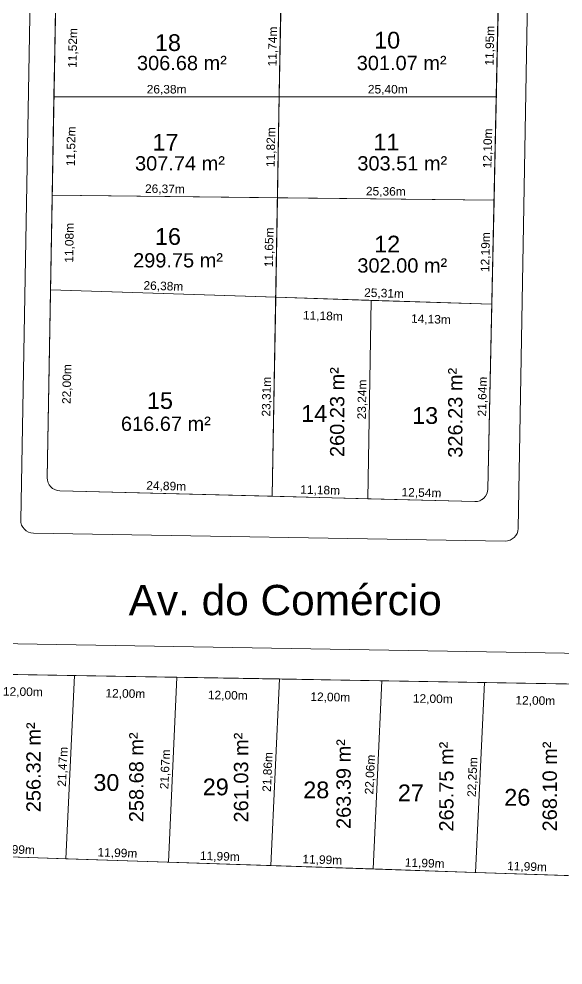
# Model space of a CAD drawing. Header units: metres. Extents: x 3808 to 8215, y 2374 to 6187.
# Drawn here: x 4622.7 to 4686.4, y 4379 to 4489.8 of the extents above; entities that cross this region are included whole.
import ezdxf
from ezdxf.enums import TextEntityAlignment as Align

# ---------------------------------------------------------------- set-up
doc = ezdxf.new("R2010")
doc.units = ezdxf.units.M
doc.linetypes.add('CONTINUO', pattern=[0])
for name, color, linetype in [('Areas Lotes', 1, 'Continuous'), ('Calçada', 8, 'Continuous'), ('COTAS', 7, 'Continuous'), ('Lote', 7, 'Continuous'), ('Nome das Ruas', 7, 'Continuous'), ('Nº Lote', 7, 'Continuous'), ('q', 9, 'CONTINUO'), ('quadras', 7, 'Continuous')]:
    doc.layers.add(name, color=color, linetype=linetype)
doc.styles.add('Arial', font='arial.ttf')
doc.dimstyles.new('Copy(2) of ISO-25', dxfattribs={"dimtxt": 1, "dimasz": 2.5, "dimexe": 1.25, "dimexo": 0.625, "dimgap": 0.2, "dimtad": 1, "dimtoh": 1, "dimlfac": 1, "dimzin": 1, "dimtxsty": 'Arial', "dimblk": 'NONE', "dimcen": 0, "dimse1": 1, "dimse2": 1, "dimsd1": 1, "dimsd2": 1, "dimclrt": 256, "dimaunit": 1, "dimadec": 3, "dimazin": 0, "dimtfac": 1, "dimtmove": 0, "dimatfit": 3, "dimldrblk": 'NONE', "dimfxl": 1, "dimtolj": 1, "dimtzin": 0, "dimarcsym": 0})

# ---------------------------------------------------------------- blocks, each defined once
blk = doc.blocks.new('*D3711')
at = {"layer": 'Defpoints', "color": 0, "linetype": 'Continuous', "transparency": 16777216}
for p in [(4627.43, 4434.57), (4652.32, 4433.92), (4652.32, 4433.92)]:
    blk.add_point(p, dxfattribs=at)
at = {"layer": 'COTAS', "linetype": 'Continuous', "lineweight": 5, "transparency": 16777216, "insert": (4639.9, 4435.05), "char_height": 1, "attachment_point": 5, "rotation": 358.4996, "style": 'Arial'}
blk.add_mtext('\\A1;24,89m', dxfattribs=at)
blk = doc.blocks.new('_None')
blk = doc.blocks.new('*D3712')
at = {"layer": 'Defpoints', "color": 0, "linetype": 'Continuous', "transparency": 16777216}
for p in [(4652.32, 4433.92), (4663.49, 4433.63), (4663.49, 4433.63)]:
    blk.add_point(p, dxfattribs=at)
at = {"layer": 'COTAS', "linetype": 'Continuous', "lineweight": 5, "transparency": 16777216, "insert": (4657.92, 4434.58), "char_height": 1, "attachment_point": 5, "rotation": 358.4996, "style": 'Arial'}
blk.add_mtext('\\A1;11,18m', dxfattribs=at)
blk = doc.blocks.new('*D3713')
at = {"layer": 'Defpoints', "color": 0, "linetype": 'Continuous', "transparency": 16777216}
for p in [(4663.49, 4433.63), (4676.03, 4433.3), (4676.03, 4433.3)]:
    blk.add_point(p, dxfattribs=at)
at = {"layer": 'COTAS', "linetype": 'Continuous', "lineweight": 5, "transparency": 16777216, "insert": (4669.78, 4434.27), "char_height": 1, "attachment_point": 5, "rotation": 358.4996, "style": 'Arial'}
blk.add_mtext('\\A1;12,54m', dxfattribs=at)
blk = doc.blocks.new('*D3714')
at = {"layer": 'Defpoints', "color": 0, "linetype": 'Continuous', "transparency": 16777216}
for p in [(4678.02, 4456.4), (4678.02, 4456.4), (4677.57, 4434.77)]:
    blk.add_point(p, dxfattribs=at)
at = {"layer": 'COTAS', "linetype": 'Continuous', "lineweight": 5, "transparency": 16777216, "insert": (4676.99, 4445.6), "char_height": 1, "attachment_point": 5, "rotation": 88.7876, "style": 'Arial'}
blk.add_mtext('\\A1;21,64m', dxfattribs=at)
blk = doc.blocks.new('*D3715')
at = {"layer": 'Defpoints', "color": 0, "linetype": 'Continuous', "transparency": 16777216}
for p in [(4678.28, 4468.59), (4678.28, 4468.59), (4678.02, 4456.4)]:
    blk.add_point(p, dxfattribs=at)
at = {"layer": 'COTAS', "linetype": 'Continuous', "lineweight": 5, "transparency": 16777216, "insert": (4677.35, 4462.51), "char_height": 1, "attachment_point": 5, "rotation": 88.7876, "style": 'Arial'}
blk.add_mtext('\\A1;12,19m', dxfattribs=at)
blk = doc.blocks.new('*D3716')
at = {"layer": 'Defpoints', "color": 0, "linetype": 'Continuous', "transparency": 16777216}
for p in [(4678.54, 4480.69), (4678.54, 4480.69), (4678.28, 4468.59)]:
    blk.add_point(p, dxfattribs=at)
at = {"layer": 'COTAS', "linetype": 'Continuous', "lineweight": 5, "transparency": 16777216, "insert": (4677.61, 4474.66), "char_height": 1, "attachment_point": 5, "rotation": 88.7876, "style": 'Arial'}
blk.add_mtext('\\A1;12,10m', dxfattribs=at)
blk = doc.blocks.new('*D3717')
at = {"layer": 'Defpoints', "color": 0, "linetype": 'Continuous', "transparency": 16777216}
for p in [(4678.79, 4492.64), (4678.79, 4492.64), (4678.54, 4480.69)]:
    blk.add_point(p, dxfattribs=at)
at = {"layer": 'COTAS', "linetype": 'Continuous', "lineweight": 5, "transparency": 16777216, "insert": (4677.86, 4486.68), "char_height": 1, "attachment_point": 5, "rotation": 88.7876, "style": 'Arial'}
blk.add_mtext('\\A1;11,95m', dxfattribs=at)
blk = doc.blocks.new('*D3744')
at = {"layer": 'Defpoints', "color": 0, "linetype": 'Continuous', "transparency": 16777216}
for p in [(4626.96, 4492.21), (4626.76, 4480.69), (4629.74, 4480.64)]:
    blk.add_point(p, dxfattribs=at)
at = {"layer": 'COTAS', "linetype": 'Continuous', "lineweight": 5, "transparency": 16777216, "insert": (4629.04, 4486.41), "char_height": 1, "attachment_point": 5, "rotation": 88.9903, "style": 'Arial'}
blk.add_mtext('\\A1;11,52m', dxfattribs=at)
blk = doc.blocks.new('*D3745')
at = {"layer": 'Defpoints', "color": 0, "linetype": 'Continuous', "transparency": 16777216}
for p in [(4626.76, 4480.69), (4626.56, 4469.17), (4629.54, 4469.12)]:
    blk.add_point(p, dxfattribs=at)
at = {"layer": 'COTAS', "linetype": 'Continuous', "lineweight": 5, "transparency": 16777216, "insert": (4628.84, 4474.9), "char_height": 1, "attachment_point": 5, "rotation": 88.9903, "style": 'Arial'}
blk.add_mtext('\\A1;11,52m', dxfattribs=at)
blk = doc.blocks.new('*D3746')
at = {"layer": 'Defpoints', "color": 0, "linetype": 'Continuous', "transparency": 16777216}
for p in [(4626.56, 4469.17), (4626.36, 4458.09), (4629.34, 4458.04)]:
    blk.add_point(p, dxfattribs=at)
at = {"layer": 'COTAS', "linetype": 'Continuous', "lineweight": 5, "transparency": 16777216, "insert": (4628.64, 4463.6), "char_height": 1, "attachment_point": 5, "rotation": 88.9903, "style": 'Arial'}
blk.add_mtext('\\A1;11,08m', dxfattribs=at)
blk = doc.blocks.new('*D3747')
at = {"layer": 'Defpoints', "color": 0, "linetype": 'Continuous', "transparency": 16777216}
for p in [(4626.36, 4458.09), (4625.97, 4436.1), (4628.95, 4436.05)]:
    blk.add_point(p, dxfattribs=at)
at = {"layer": 'COTAS', "linetype": 'Continuous', "lineweight": 5, "transparency": 16777216, "insert": (4628.35, 4447.06), "char_height": 1, "attachment_point": 5, "rotation": 88.9903, "style": 'Arial'}
blk.add_mtext('\\A1;22,00m', dxfattribs=at)
blk = doc.blocks.new('*D3748')
at = {"layer": 'Defpoints', "color": 0, "linetype": 'Continuous', "transparency": 16777216}
for p in [(4626.36, 4458.09), (4652.72, 4457.23), (4652.72, 4457.23)]:
    blk.add_point(p, dxfattribs=at)
at = {"layer": 'COTAS', "linetype": 'Continuous', "lineweight": 5, "transparency": 16777216, "insert": (4639.57, 4458.46), "char_height": 1, "attachment_point": 5, "rotation": 358.1225, "style": 'Arial'}
blk.add_mtext('\\A1;26,38m', dxfattribs=at)
blk = doc.blocks.new('*D3749')
at = {"layer": 'Defpoints', "color": 0, "linetype": 'Continuous', "transparency": 16777216}
for p in [(4663.9, 4456.86), (4678.02, 4456.4), (4677.93, 4453.55)]:
    blk.add_point(p, dxfattribs=at)
at = {"layer": 'COTAS', "linetype": 'Continuous', "lineweight": 5, "transparency": 16777216, "insert": (4670.89, 4454.58), "char_height": 1, "attachment_point": 5, "rotation": 358.1225, "style": 'Arial'}
blk.add_mtext('\\A1;14,13m', dxfattribs=at)
blk = doc.blocks.new('*D3750')
at = {"layer": 'Defpoints', "color": 0, "linetype": 'Continuous', "transparency": 16777216}
for p in [(4652.72, 4457.23), (4663.9, 4456.86), (4663.81, 4453.98)]:
    blk.add_point(p, dxfattribs=at)
at = {"layer": 'COTAS', "linetype": 'Continuous', "lineweight": 5, "transparency": 16777216, "insert": (4658.24, 4454.97), "char_height": 1, "attachment_point": 5, "rotation": 358.1225, "style": 'Arial'}
blk.add_mtext('\\A1;11,18m', dxfattribs=at)
blk = doc.blocks.new('*D3751')
at = {"layer": 'Defpoints', "color": 0, "linetype": 'Continuous', "transparency": 16777216}
for p in [(4652.72, 4457.23), (4678.02, 4456.4), (4678.02, 4456.4)]:
    blk.add_point(p, dxfattribs=at)
at = {"layer": 'COTAS', "linetype": 'Continuous', "lineweight": 5, "transparency": 16777216, "insert": (4665.4, 4457.62), "char_height": 1, "attachment_point": 5, "rotation": 358.1225, "style": 'Arial'}
blk.add_mtext('\\A1;25,31m', dxfattribs=at)
blk = doc.blocks.new('*D3752')
at = {"layer": 'Defpoints', "color": 0, "linetype": 'Continuous', "transparency": 16777216}
for p in [(4652.93, 4468.88), (4678.28, 4468.59), (4678.28, 4468.59)]:
    blk.add_point(p, dxfattribs=at)
at = {"layer": 'COTAS', "linetype": 'Continuous', "lineweight": 5, "transparency": 16777216, "insert": (4665.61, 4469.54), "char_height": 1, "attachment_point": 5, "rotation": 359.3546, "style": 'Arial'}
blk.add_mtext('\\A1;25,36m', dxfattribs=at)
blk = doc.blocks.new('*D3753')
at = {"layer": 'Defpoints', "color": 0, "linetype": 'Continuous', "transparency": 16777216}
for p in [(4626.56, 4469.17), (4626.56, 4469.17), (4652.93, 4468.88)]:
    blk.add_point(p, dxfattribs=at)
at = {"layer": 'COTAS', "linetype": 'Continuous', "lineweight": 5, "transparency": 16777216, "insert": (4639.75, 4469.83), "char_height": 1, "attachment_point": 5, "rotation": 359.3546, "style": 'Arial'}
blk.add_mtext('\\A1;26,37m', dxfattribs=at)
blk = doc.blocks.new('*D3754')
at = {"layer": 'Defpoints', "color": 0, "linetype": 'Continuous', "transparency": 16777216}
for p in [(4626.76, 4480.69), (4626.76, 4480.69), (4653.14, 4480.69)]:
    blk.add_point(p, dxfattribs=at)
at = {"layer": 'COTAS', "linetype": 'Continuous', "lineweight": 5, "transparency": 16777216, "insert": (4639.95, 4481.49), "char_height": 1, "attachment_point": 5, "rotation": 0, "style": 'Arial'}
blk.add_mtext('\\A1;26,38m', dxfattribs=at)
blk = doc.blocks.new('*D3755')
at = {"layer": 'Defpoints', "color": 0, "linetype": 'Continuous', "transparency": 16777216}
for p in [(4653.14, 4480.69), (4678.54, 4480.69), (4678.54, 4480.69)]:
    blk.add_point(p, dxfattribs=at)
at = {"layer": 'COTAS', "linetype": 'Continuous', "lineweight": 5, "transparency": 16777216, "insert": (4665.84, 4481.49), "char_height": 1, "attachment_point": 5, "style": 'Arial'}
blk.add_mtext('\\A1;25,40m', dxfattribs=at)
blk = doc.blocks.new('*D3774')
at = {"layer": 'Defpoints', "color": 0, "linetype": 'Continuous', "transparency": 16777216}
for p in [(4653.34, 4492.43), (4653.14, 4480.69), (4653.14, 4480.69)]:
    blk.add_point(p, dxfattribs=at)
at = {"layer": 'COTAS', "linetype": 'Continuous', "lineweight": 5, "transparency": 16777216, "insert": (4652.44, 4486.58), "char_height": 1, "attachment_point": 5, "rotation": 88.9957, "style": 'Arial'}
blk.add_mtext('\\A1;11,74m', dxfattribs=at)
blk = doc.blocks.new('*D3775')
at = {"layer": 'Defpoints', "color": 0, "linetype": 'Continuous', "transparency": 16777216}
for p in [(4653.14, 4480.69), (4652.93, 4468.88), (4652.93, 4468.88)]:
    blk.add_point(p, dxfattribs=at)
at = {"layer": 'COTAS', "linetype": 'Continuous', "lineweight": 5, "transparency": 16777216, "insert": (4652.23, 4474.8), "char_height": 1, "attachment_point": 5, "rotation": 88.9957, "style": 'Arial'}
blk.add_mtext('\\A1;11,82m', dxfattribs=at)
blk = doc.blocks.new('*D3776')
at = {"layer": 'Defpoints', "color": 0, "linetype": 'Continuous', "transparency": 16777216}
for p in [(4652.93, 4468.88), (4652.72, 4457.23), (4652.72, 4457.23)]:
    blk.add_point(p, dxfattribs=at)
at = {"layer": 'COTAS', "linetype": 'Continuous', "lineweight": 5, "transparency": 16777216, "insert": (4652.03, 4463.07), "char_height": 1, "attachment_point": 5, "rotation": 88.9957, "style": 'Arial'}
blk.add_mtext('\\A1;11,65m', dxfattribs=at)
blk = doc.blocks.new('*D3777')
at = {"layer": 'Defpoints', "color": 0, "linetype": 'Continuous', "transparency": 16777216}
for p in [(4652.72, 4457.23), (4652.72, 4457.23), (4652.32, 4433.92)]:
    blk.add_point(p, dxfattribs=at)
at = {"layer": 'Areas Lotes', "linetype": 'Continuous', "lineweight": 5, "transparency": 16777216, "insert": (4651.72, 4445.59), "char_height": 1, "attachment_point": 5, "rotation": 88.9957, "style": 'Arial'}
blk.add_mtext('\\A1;23,31m', dxfattribs=at)
blk = doc.blocks.new('*D3778')
at = {"layer": 'Defpoints', "color": 0, "linetype": 'Continuous', "transparency": 16777216}
for p in [(4663.9, 4456.86), (4663.9, 4456.86), (4663.49, 4433.63)]:
    blk.add_point(p, dxfattribs=at)
at = {"layer": 'Areas Lotes', "linetype": 'Continuous', "lineweight": 5, "transparency": 16777216, "insert": (4662.9, 4445.26), "char_height": 1, "attachment_point": 5, "rotation": 88.9957, "style": 'Arial'}
blk.add_mtext('\\A1;23,24m', dxfattribs=at)
blk = doc.blocks.new('*D4411')
at = {"layer": 'Defpoints', "color": 0, "linetype": 'Continuous', "transparency": 16777216}
for p in [(4676.12, 4389.9), (4676.12, 4389.9), (4688.11, 4389.49)]:
    blk.add_point(p, dxfattribs=at)
at = {"layer": 'COTAS', "linetype": 'Continuous', "lineweight": 5, "transparency": 16777216, "insert": (4682.14, 4390.5), "char_height": 1, "attachment_point": 5, "rotation": 358.0826, "style": 'Arial'}
blk.add_mtext('\\A1;11,99m', dxfattribs=at)
blk = doc.blocks.new('*D4412')
at = {"layer": 'Defpoints', "color": 0, "linetype": 'Continuous', "transparency": 16777216}
for p in [(4664.13, 4390.3), (4664.13, 4390.3), (4676.12, 4389.9)]:
    blk.add_point(p, dxfattribs=at)
at = {"layer": 'COTAS', "linetype": 'Continuous', "lineweight": 5, "transparency": 16777216, "insert": (4670.16, 4390.9), "char_height": 1, "attachment_point": 5, "rotation": 358.0826, "style": 'Arial'}
blk.add_mtext('\\A1;11,99m', dxfattribs=at)
blk = doc.blocks.new('*D4413')
at = {"layer": 'Defpoints', "color": 0, "linetype": 'Continuous', "transparency": 16777216}
for p in [(4652.15, 4390.7), (4652.15, 4390.7), (4664.13, 4390.3)]:
    blk.add_point(p, dxfattribs=at)
at = {"layer": 'COTAS', "linetype": 'Continuous', "lineweight": 5, "transparency": 16777216, "insert": (4658.17, 4391.3), "char_height": 1, "attachment_point": 5, "rotation": 358.0826, "style": 'Arial'}
blk.add_mtext('\\A1;11,99m', dxfattribs=at)
blk = doc.blocks.new('*D4414')
at = {"layer": 'Defpoints', "color": 0, "linetype": 'Continuous', "transparency": 16777216}
for p in [(4640.16, 4391.1), (4640.16, 4391.1), (4652.15, 4390.7)]:
    blk.add_point(p, dxfattribs=at)
at = {"layer": 'COTAS', "linetype": 'Continuous', "lineweight": 5, "transparency": 16777216, "insert": (4646.18, 4391.7), "char_height": 1, "attachment_point": 5, "rotation": 358.0826, "style": 'Arial'}
blk.add_mtext('\\A1;11,99m', dxfattribs=at)
blk = doc.blocks.new('*D4415')
at = {"layer": 'Defpoints', "color": 0, "linetype": 'Continuous', "transparency": 16777216}
for p in [(4628.17, 4391.5), (4628.17, 4391.5), (4640.16, 4391.1)]:
    blk.add_point(p, dxfattribs=at)
at = {"layer": 'COTAS', "linetype": 'Continuous', "lineweight": 5, "transparency": 16777216, "insert": (4634.19, 4392.1), "char_height": 1, "attachment_point": 5, "rotation": 358.0826, "style": 'Arial'}
blk.add_mtext('\\A1;11,99m', dxfattribs=at)
blk = doc.blocks.new('*D4416')
at = {"layer": 'Defpoints', "color": 0, "linetype": 'Continuous', "transparency": 16777216}
for p in [(4616.18, 4391.9), (4616.18, 4391.9), (4628.17, 4391.5)]:
    blk.add_point(p, dxfattribs=at)
at = {"layer": 'COTAS', "linetype": 'Continuous', "lineweight": 5, "transparency": 16777216, "insert": (4622.2, 4392.5), "char_height": 1, "attachment_point": 5, "rotation": 358.0826, "style": 'Arial'}
blk.add_mtext('\\A1;11,99m', dxfattribs=at)
blk = doc.blocks.new('*D4437')
at = {"layer": 'Defpoints', "color": 0, "linetype": 'Continuous', "transparency": 16777216}
for p in [(4617.16, 4413.15), (4629.15, 4412.95), (4629.1, 4410.06)]:
    blk.add_point(p, dxfattribs=at)
at = {"layer": 'COTAS', "linetype": 'Continuous', "lineweight": 5, "transparency": 16777216, "insert": (4623.12, 4410.96), "char_height": 1, "attachment_point": 5, "rotation": 359.0209, "style": 'Arial'}
blk.add_mtext('\\A1;12,00m', dxfattribs=at)
blk = doc.blocks.new('*D4438')
at = {"layer": 'Defpoints', "color": 0, "linetype": 'Continuous', "transparency": 16777216}
for p in [(4629.15, 4412.95), (4641.15, 4412.74), (4641.1, 4409.85)]:
    blk.add_point(p, dxfattribs=at)
at = {"layer": 'COTAS', "linetype": 'Continuous', "lineweight": 5, "transparency": 16777216, "insert": (4635.12, 4410.75), "char_height": 1, "attachment_point": 5, "rotation": 359.0209, "style": 'Arial'}
blk.add_mtext('\\A1;12,00m', dxfattribs=at)
blk = doc.blocks.new('*D4439')
at = {"layer": 'Defpoints', "color": 0, "linetype": 'Continuous', "transparency": 16777216}
for p in [(4641.15, 4412.74), (4653.15, 4412.54), (4653.1, 4409.65)]:
    blk.add_point(p, dxfattribs=at)
at = {"layer": 'COTAS', "linetype": 'Continuous', "lineweight": 5, "transparency": 16777216, "insert": (4647.11, 4410.55), "char_height": 1, "attachment_point": 5, "rotation": 359.0209, "style": 'Arial'}
blk.add_mtext('\\A1;12,00m', dxfattribs=at)
blk = doc.blocks.new('*D4440')
at = {"layer": 'Defpoints', "color": 0, "linetype": 'Continuous', "transparency": 16777216}
for p in [(4653.15, 4412.54), (4665.15, 4412.33), (4665.1, 4409.44)]:
    blk.add_point(p, dxfattribs=at)
at = {"layer": 'COTAS', "linetype": 'Continuous', "lineweight": 5, "transparency": 16777216, "insert": (4659.11, 4410.34), "char_height": 1, "attachment_point": 5, "rotation": 359.0209, "style": 'Arial'}
blk.add_mtext('\\A1;12,00m', dxfattribs=at)
blk = doc.blocks.new('*D4441')
at = {"layer": 'Defpoints', "color": 0, "linetype": 'Continuous', "transparency": 16777216}
for p in [(4665.15, 4412.33), (4677.14, 4412.13), (4677.09, 4409.24)]:
    blk.add_point(p, dxfattribs=at)
at = {"layer": 'COTAS', "linetype": 'Continuous', "lineweight": 5, "transparency": 16777216, "insert": (4671.11, 4410.14), "char_height": 1, "attachment_point": 5, "rotation": 359.0209, "style": 'Arial'}
blk.add_mtext('\\A1;12,00m', dxfattribs=at)
blk = doc.blocks.new('*D4442')
at = {"layer": 'Defpoints', "color": 0, "linetype": 'Continuous', "transparency": 16777216}
for p in [(4677.14, 4412.13), (4689.14, 4411.92), (4689.09, 4409.03)]:
    blk.add_point(p, dxfattribs=at)
at = {"layer": 'COTAS', "linetype": 'Continuous', "lineweight": 5, "transparency": 16777216, "insert": (4683.11, 4409.93), "char_height": 1, "attachment_point": 5, "rotation": 359.0209, "style": 'Arial'}
blk.add_mtext('\\A1;12,00m', dxfattribs=at)
blk = doc.blocks.new('*D4494')
at = {"layer": 'Defpoints', "color": 0, "linetype": 'Continuous', "transparency": 16777216}
for p in [(4677.14, 4412.13), (4676.12, 4389.9), (4676.12, 4389.9)]:
    blk.add_point(p, dxfattribs=at)
at = {"layer": 'COTAS', "linetype": 'Continuous', "lineweight": 5, "transparency": 16777216, "insert": (4675.83, 4401.05), "char_height": 1, "attachment_point": 5, "rotation": 87.3753, "style": 'Arial'}
blk.add_mtext('\\A1;22,25m', dxfattribs=at)
blk = doc.blocks.new('*D4495')
at = {"layer": 'Defpoints', "color": 0, "linetype": 'Continuous', "transparency": 16777216}
for p in [(4665.15, 4412.33), (4664.13, 4390.3), (4664.13, 4390.3)]:
    blk.add_point(p, dxfattribs=at)
at = {"layer": 'COTAS', "linetype": 'Continuous', "lineweight": 5, "transparency": 16777216, "insert": (4663.84, 4401.35), "char_height": 1, "attachment_point": 5, "rotation": 87.3753, "style": 'Arial'}
blk.add_mtext('\\A1;22,06m', dxfattribs=at)
blk = doc.blocks.new('*D4496')
at = {"layer": 'Defpoints', "color": 0, "linetype": 'Continuous', "transparency": 16777216}
for p in [(4653.15, 4412.54), (4652.15, 4390.7), (4652.15, 4390.7)]:
    blk.add_point(p, dxfattribs=at)
at = {"layer": 'COTAS', "linetype": 'Continuous', "lineweight": 5, "transparency": 16777216, "insert": (4651.85, 4401.65), "char_height": 1, "attachment_point": 5, "rotation": 87.3753, "style": 'Arial'}
blk.add_mtext('\\A1;21,86m', dxfattribs=at)
blk = doc.blocks.new('*D4497')
at = {"layer": 'Defpoints', "color": 0, "linetype": 'Continuous', "transparency": 16777216}
for p in [(4641.15, 4412.74), (4640.16, 4391.1), (4640.16, 4391.1)]:
    blk.add_point(p, dxfattribs=at)
at = {"layer": 'COTAS', "linetype": 'Continuous', "lineweight": 5, "transparency": 16777216, "insert": (4639.85, 4401.96), "char_height": 1, "attachment_point": 5, "rotation": 87.3753, "style": 'Arial'}
blk.add_mtext('\\A1;21,67m', dxfattribs=at)
blk = doc.blocks.new('*D4498')
at = {"layer": 'Defpoints', "color": 0, "linetype": 'Continuous', "transparency": 16777216}
for p in [(4629.15, 4412.95), (4628.17, 4391.5), (4628.17, 4391.5)]:
    blk.add_point(p, dxfattribs=at)
at = {"layer": 'COTAS', "linetype": 'Continuous', "lineweight": 5, "transparency": 16777216, "insert": (4627.86, 4402.26), "char_height": 1, "attachment_point": 5, "rotation": 87.3753, "style": 'Arial'}
blk.add_mtext('\\A1;21,47m', dxfattribs=at)

msp = doc.modelspace()

# ---------------------------------------------------------------- linework, layer by layer
at = {"layer": 'Calçada', "linetype": 'Continuous', "lineweight": 5}
for p, q in [((4625.975, 4603.782), (4622.875, 4431.141)), ((4684.141, 4602.437), (4681.095, 4430.161)), ((4679.57, 4428.688), (4624.35, 4429.614)), ((4933.197, 4411.428), (4490.624, 4418.857))]:
    msp.add_line(p, q, dxfattribs=at)
for centre, start, end in [((4624.375, 4431.114), 178.97117, 269.03835), ((4679.595, 4430.187), 269.03835, 358.98717)]:
    msp.add_arc(centre, 1.5, start, end, dxfattribs=at)
at = {"layer": 'Lote', "lineweight": 5}
for p, q in [((4652.315, 4433.923), (4653.921, 4525.545)), ((4678.282, 4468.592), (4626.556, 4469.175)), ((4626.36, 4458.095), (4678.024, 4456.401)), ((4663.493, 4433.63), (4663.9, 4456.864)), ((4629.153, 4412.948), (4628.17, 4391.501)), ((4641.151, 4412.743), (4640.158, 4391.1)), ((4653.148, 4412.538), (4652.147, 4390.699)), ((4665.145, 4412.333), (4664.135, 4390.297)), ((4677.142, 4412.128), (4676.123, 4389.896))]:
    msp.add_line(p, q, dxfattribs=at)
at = {"layer": 'Lote', "linetype": 'Continuous', "lineweight": 5}
msp.add_line((4626.759, 4480.693), (4678.538, 4480.693), dxfattribs=at)
at = {"layer": 'Lote', "linetype": 'Continuous', "lineweight": 5, "flags": 128}
for points in [[(4653.135, 4480.693), (4653.341, 4492.429), (4626.962, 4492.211), (4626.759, 4480.693)], [(4653.341, 4492.429), (4653.135, 4480.693), (4678.538, 4480.693), (4678.791, 4492.64)], [(4626.759, 4480.693), (4626.556, 4469.175), (4652.928, 4468.878), (4653.135, 4480.693)], [(4653.135, 4480.693), (4652.928, 4468.878), (4678.282, 4468.592), (4678.538, 4480.693)], [(4652.724, 4457.231), (4652.928, 4468.878), (4626.556, 4469.175), (4626.36, 4458.095)], [(4678.024, 4456.401), (4678.282, 4468.592), (4652.928, 4468.878), (4652.724, 4457.231)], [(4663.9, 4456.864), (4652.724, 4457.231), (4652.315, 4433.923), (4663.493, 4433.63)], [(4629.153, 4412.948), (4617.156, 4413.153), (4616.182, 4391.903), (4628.17, 4391.501)], [(4628.17, 4391.501), (4640.158, 4391.1), (4641.151, 4412.743), (4629.153, 4412.948)], [(4640.158, 4391.1), (4652.147, 4390.699), (4653.148, 4412.538), (4641.151, 4412.743)], [(4665.145, 4412.333), (4653.148, 4412.538), (4652.147, 4390.699), (4664.135, 4390.297)], [(4677.142, 4412.128), (4665.145, 4412.333), (4664.135, 4390.297), (4676.123, 4389.896)], [(4676.123, 4389.896), (4688.111, 4389.495), (4689.139, 4411.923), (4677.142, 4412.128)]]:
    msp.add_lwpolyline(points, close=True, dxfattribs=at)
for points in [[(4652.724, 4457.231), (4626.36, 4458.095), (4625.973, 4436.1, 0.4117074), (4627.433, 4434.575), (4652.315, 4433.923)], [(4663.493, 4433.63), (4676.027, 4433.302, 0.4156864), (4677.566, 4434.769), (4678.024, 4456.401), (4663.9, 4456.864)]]:
    msp.add_lwpolyline(points, format="xyb", close=True, dxfattribs=at)
at = {"layer": 'q', "lineweight": 5}
msp.add_line((5000.197, 4379.047), (4482.685, 4396.372), dxfattribs=at)
at = {"layer": 'quadras', "lineweight": 5}
for p, q in [((4625.973, 4436.1), (4628.838, 4598.667)), ((4681.029, 4598.385), (4677.566, 4434.769)), ((4676.027, 4433.302), (4627.433, 4434.575))]:
    msp.add_line(p, q, dxfattribs=at)
at = {"layer": 'quadras', "linetype": 'Continuous', "lineweight": 5}
msp.add_line((4495.637, 4415.23), (4953.073, 4407.412), dxfattribs=at)
at = {"layer": 'quadras', "linetype": 'Continuous', "lineweight": 5, "flags": 128}
for points in [[(4625.973, 4436.1, 0.4117074), (4627.433, 4434.575), (4676.027, 4433.302, 0.4156864), (4677.566, 4434.769), (4681.029, 4598.385, 0.4190885), (4679.536, 4599.917), (4630.344, 4600.141, 0.4103885), (4628.838, 4598.667)], [(4495.637, 4415.23, 0.4037727), (4494.113, 4413.809), (4493.172, 4396.021), (5000.197, 4379.047), (5000.741, 4405.091, 0.4153174), (4999.267, 4406.622), (4953.073, 4407.412)]]:
    msp.add_lwpolyline(points, format="xyb", close=True, dxfattribs=at)
at = {"layer": 'quadras', "lineweight": 5}
for centre, start, end in [((4627.472, 4436.074), 178.99029, 268.4996), ((4676.067, 4434.801), 268.4996, 358.78757)]:
    msp.add_arc(centre, 1.5, start, end, dxfattribs=at)

# ---------------------------------------------------------------- texts
at = {"layer": 'Areas Lotes', "linetype": 'Continuous', "lineweight": 5, "style": 'Arial'}
for s, p in [('306.68 m²', (4636.478, 4483.82)), ('301.07 m²', (4662.204, 4483.82)), ('307.74 m²', (4636.251, 4472.07)), ('303.51 m²', (4662.277, 4472.07)), ('299.75 m²', (4636.025, 4460.717)), ('302.00 m²', (4662.277, 4460.116)), ('616.67 m²', (4634.603, 4441.584))]:
    msp.add_text(s, height=1.6726, dxfattribs=at).set_placement(p)
for s, p in [('260.23 m²', (4660.75, 4438.525)), ('326.23 m²', (4674.574, 4438.446)), ('256.32 m²', (4625.2, 4396.944)), ('258.68 m²', (4637.237, 4395.771)), ('261.03 m²', (4649.498, 4395.74)), ('263.39 m²', (4661.5, 4394.979)), ('265.75 m²', (4673.531, 4394.678)), ('268.10 m²', (4685.632, 4394.697))]:
    msp.add_text(s, height=1.6726, rotation=90, dxfattribs=at).set_placement(p)
at = {"layer": 'Nome das Ruas', "lineweight": 5, "style": 'Arial'}
msp.add_text('Av. do Comércio', height=3.55, dxfattribs=at).set_placement((4635.508, 4420.005, 165.916))
at = {"layer": 'Nº Lote', "linetype": 'Continuous', "lineweight": 5, "style": 'Arial'}
for s, p in [('10', (4665.764, 4486.348)), ('18', (4640.102, 4486.058)), ('17', (4639.822, 4474.4)), ('11', (4665.671, 4474.411)), ('16', (4640.104, 4463.365)), ('12', (4665.764, 4462.474)), ('15', (4639.171, 4444.154)), ('14', (4657.225, 4442.644)), ('13', (4670.214, 4442.402)), ('30', (4632.896, 4399.44)), ('29', (4645.701, 4398.921)), ('28', (4657.468, 4398.575)), ('27', (4668.542, 4398.229)), ('26', (4681.001, 4397.71))]:
    msp.add_text(s, height=1.96, dxfattribs=at).set_placement(p, align=Align.CENTER)

# ---------------------------------------------------------------- dimensions: what is measured, and where the dimension line sits
at = {"layer": 'Areas Lotes', "linetype": 'Continuous', "lineweight": 5}
for p1, p2, picture, middle in [((4652.315, 4433.923), (4652.724, 4457.231), '*D3777', (4651.719, 4445.591)), ((4663.493, 4433.63), (4663.9, 4456.864), '*D3778', (4662.896, 4445.261))]:
    dim = msp.add_aligned_dim(p1=p1, p2=p2, distance=0, dimstyle='Copy(2) of ISO-25', override={"dimpost": 'm'}, dxfattribs=at)
    dim.commit()
    dim.dimension.update_dxf_attribs({"geometry": picture, "text_midpoint": middle})
at = {"layer": 'COTAS', "linetype": 'Continuous', "lineweight": 5}
for base, p1, p2, angle, picture, middle in [((4629.74, 4480.64), (4626.962, 4492.211), (4626.759, 4480.693), 88.99029, '*D3744', (4629.04, 4486.414)), ((4653.135, 4480.693), (4653.341, 4492.429), (4653.135, 4480.693), 88.99567, '*D3774', (4652.437, 4486.575)), ((4678.791, 4492.64), (4678.538, 4480.693), (4678.791, 4492.64), 268.78757, '*D3717', (4677.864, 4486.683)), ((4629.537, 4469.122), (4626.759, 4480.693), (4626.556, 4469.175), 88.99029, '*D3745', (4628.837, 4474.895)), ((4652.928, 4468.878), (4653.135, 4480.693), (4652.928, 4468.878), 88.99567, '*D3775', (4652.231, 4474.799)), ((4678.538, 4480.693), (4678.282, 4468.592), (4678.538, 4480.693), 268.78757, '*D3716', (4677.609, 4474.659)), ((4629.341, 4458.042), (4626.556, 4469.175), (4626.36, 4458.095), 88.99029, '*D3746', (4628.638, 4463.596)), ((4652.724, 4457.231), (4652.928, 4468.878), (4652.724, 4457.231), 88.99567, '*D3776', (4652.025, 4463.068)), ((4678.282, 4468.592), (4678.024, 4456.401), (4678.282, 4468.592), 268.78757, '*D3715', (4677.352, 4462.514)), ((4628.954, 4436.048), (4626.36, 4458.095), (4625.973, 4436.1), 88.99029, '*D3747', (4628.347, 4447.059)), ((4663.493, 4433.63), (4652.315, 4433.923), (4663.493, 4433.63), 178.4996, '*D3712', (4657.925, 4434.577)), ((4676.027, 4433.302), (4663.493, 4433.63), (4676.027, 4433.302), 178.4996, '*D3713', (4669.781, 4434.267)), ((4629.104, 4410.057), (4617.156, 4413.153), (4629.153, 4412.948), 179.02088, '*D4437', (4623.119, 4410.96)), ((4641.101, 4409.851), (4629.153, 4412.948), (4641.151, 4412.743), 179.02088, '*D4438', (4635.116, 4410.755)), ((4653.098, 4409.646), (4641.151, 4412.743), (4653.148, 4412.538), 179.02088, '*D4439', (4647.113, 4410.55)), ((4665.096, 4409.441), (4653.148, 4412.538), (4665.145, 4412.333), 179.02088, '*D4440', (4659.111, 4410.345)), ((4677.093, 4409.236), (4665.145, 4412.333), (4677.142, 4412.128), 179.02088, '*D4441', (4671.108, 4410.14)), ((4689.09, 4409.031), (4677.142, 4412.128), (4689.139, 4411.923), 179.02088, '*D4442', (4683.105, 4409.935)), ((4616.182, 4391.903), (4628.17, 4391.501), (4616.182, 4391.903), 358.08262, '*D4416', (4622.203, 4392.503)), ((4628.17, 4391.501), (4640.158, 4391.1), (4628.17, 4391.501), 358.08262, '*D4415', (4634.191, 4392.101)), ((4640.15844, 4391.10015), (4652.14666, 4390.69882), (4640.15844, 4391.10015), 358.08262, '*D4414', (4646.17935, 4391.69999)), ((4652.147, 4390.699), (4664.135, 4390.297), (4652.147, 4390.699), 358.08262, '*D4413', (4658.168, 4391.299)), ((4664.135, 4390.297), (4676.123, 4389.896), (4664.135, 4390.297), 358.08262, '*D4412', (4670.156, 4390.897)), ((4676.123, 4389.896), (4688.111, 4389.495), (4676.123, 4389.896), 358.08262, '*D4411', (4682.144, 4390.496))]:
    dim = msp.add_linear_dim(base=base, p1=p1, p2=p2, angle=angle, dimstyle='Copy(2) of ISO-25', override={"dimpost": 'm', "dimtmove": 1}, dxfattribs=at)
    dim.commit()
    dim.dimension.update_dxf_attribs({"geometry": picture, "text_midpoint": middle})
for p1, p2, distance, picture, middle in [((4653.135, 4480.693), (4626.759, 4480.693), 0, '*D3754', (4639.947, 4481.494)), ((4653.135, 4480.693), (4678.538, 4480.693), 0, '*D3755', (4665.837, 4481.494)), ((4652.928, 4468.878), (4626.556, 4469.175), 0, '*D3753', (4639.751, 4469.827)), ((4652.928, 4468.878), (4678.282, 4468.592), 0, '*D3752', (4665.614, 4469.536)), ((4626.36, 4458.095), (4652.724, 4457.231), 0, '*D3748', (4639.568, 4458.463)), ((4652.724, 4457.231), (4678.024, 4456.401), 0, '*D3751', (4665.4, 4457.617)), ((4652.724, 4457.231), (4663.9, 4456.864), -2.883, '*D3750', (4658.244, 4454.966)), ((4663.9, 4456.864), (4678.024, 4456.401), -2.856, '*D3749', (4670.895, 4454.579)), ((4677.566, 4434.769), (4678.024, 4456.401), 0, '*D3714', (4676.994, 4445.602)), ((4627.433, 4434.575), (4652.315, 4433.923), 0, '*D3711', (4639.895, 4435.049)), ((4629.153, 4412.948), (4628.17, 4391.501), 0, '*D4498', (4627.862, 4402.261)), ((4641.151, 4412.743), (4640.158, 4391.1), 0, '*D4497', (4639.854, 4401.958)), ((4653.148, 4412.538), (4652.147, 4390.699), 0, '*D4496', (4651.847, 4401.655)), ((4665.145, 4412.333), (4664.135, 4390.297), 0, '*D4495', (4663.84, 4401.352)), ((4677.1422, 4412.1277), (4676.1231, 4389.8962), 0, '*D4494', (4675.8326, 4401.0486))]:
    dim = msp.add_aligned_dim(p1=p1, p2=p2, distance=distance, dimstyle='Copy(2) of ISO-25', override={"dimpost": 'm'}, dxfattribs=at)
    dim.commit()
    dim.dimension.update_dxf_attribs({"geometry": picture, "text_midpoint": middle})

doc.saveas('drawing.dxf')
